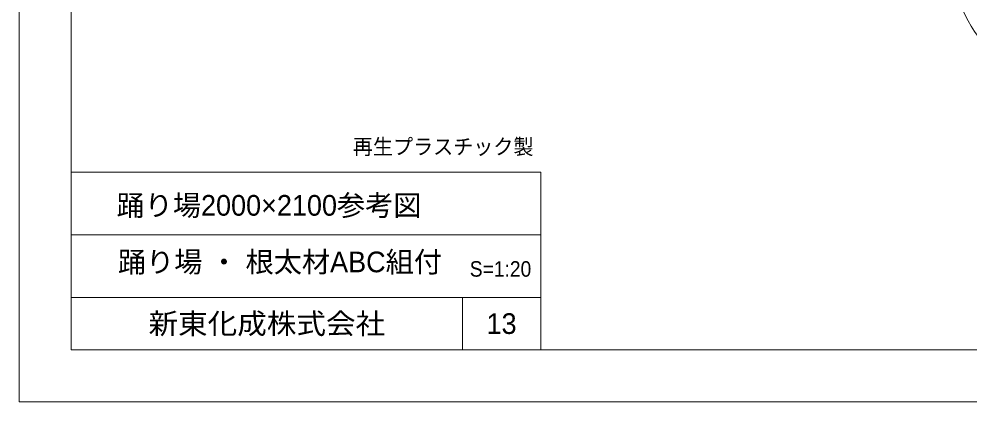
# Model space of a CAD drawing. Units: millimetres at full size, sheet at 1:20; details may follow other scales. Extents: x 0 to 5940, y 0 to 8400.
# Drawn here: x 0 to 3646, y 0 to 1466 of the extents above; entities that cross this region are included whole.
import ezdxf
from ezdxf.enums import TextEntityAlignment as Align

# ---------------------------------------------------------------- set-up
doc = ezdxf.new("R2010")
doc.units = ezdxf.units.MM
doc.header["$LTSCALE"] = 20
for name, color, linetype, lineweight in [('0_2', 7, 'Continuous', 13), ('図形枠', 7, 'Continuous', 15), ('図面枠-A3', 7, 'Continuous', 13)]:
    doc.layers.add(name, color=color, linetype=linetype, lineweight=lineweight)
doc.layers.add('文字', color=7, linetype='Continuous')
doc.styles.add('ＭＳ Ｐゴシック', font='')
doc.styles.get('ＭＳ Ｐゴシック').set_extended_font_data('MS PGothic')

msp = doc.modelspace()

# ---------------------------------------------------------------- linework, layer by layer
at = {"layer": '0_2'}
msp.add_lwpolyline([(0.03, 0.04), (0.03, 8399.96), (5939.97, 8399.96), (5939.97, 0.04)], close=True, dxfattribs=at)
at = {"layer": '図形枠'}
msp.add_circle((4078.4, 1697.6), 500, dxfattribs=at)
at = {"layer": '図面枠-A3'}
for p, q in [((200, 880), (2000, 880)), ((2000, 200), (2000, 880)), ((200, 640), (2000, 640)), ((200, 400), (2000, 400)), ((1700, 200), (1700, 400)), ((200, 200), (2000, 200))]:
    msp.add_line(p, q, dxfattribs=at)
msp.add_lwpolyline([(5740, 200), (5740, 8200), (200, 8200), (200, 200)], close=True, dxfattribs=at)

# ---------------------------------------------------------------- texts
at = {"layer": '図面枠-A3', "style": 'ＭＳ Ｐゴシック', "width": 1.05}
msp.add_text('新東化成株式会社', height=79.18, dxfattribs=at).set_placement((950, 300), align=Align.MIDDLE_CENTER)
at = {"layer": '図面枠-A3', "style": 'ＭＳ Ｐゴシック'}
msp.add_text('13', height=79.18, dxfattribs=at).set_placement((1850, 300), align=Align.MIDDLE_CENTER)
at = {"layer": '文字', "style": 'ＭＳ Ｐゴシック', "width": 0.95}
msp.add_text('再生プラスチック製', height=59.38, dxfattribs=at).set_placement((1279.85, 929.84), align=Align.BOTTOM_LEFT)
at = {"layer": '文字', "style": 'ＭＳ Ｐゴシック'}
for s, p in [('踊り場2000×2100参考図', (373.74, 689.29)), ('踊り場 ・ 根太材ABC組付', (379.03, 472.73))]:
    msp.add_text(s, height=79.18, dxfattribs=at).set_placement(p, align=Align.BOTTOM_LEFT)
at = {"layer": '文字', "style": 'ＭＳ Ｐゴシック', "width": 0.95}
msp.add_text('S=1:20', height=59.38, dxfattribs=at).set_placement((1845.94, 509.24), align=Align.MIDDLE_CENTER)

doc.saveas('drawing.dxf')
